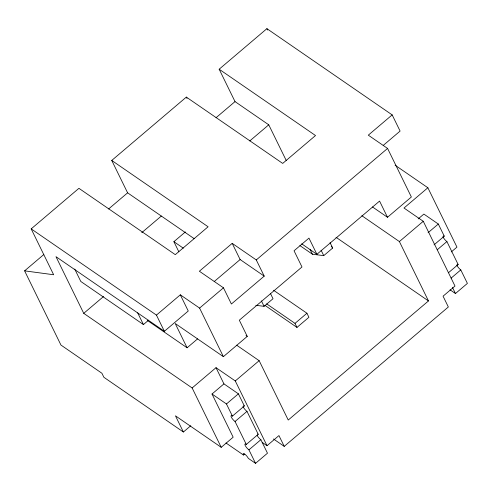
<?xml version="1.0" encoding="UTF-8"?>
<svg xmlns="http://www.w3.org/2000/svg" width="492" height="492" viewBox="0 0 492 492"><rect width="100%" height="100%" fill="white"/><g stroke="black" fill="none" stroke-linecap="round" stroke-linejoin="round"><path stroke-width="0.74" d="M190.773 425.74L183.387 432.013L103.892 377.296L101.905 373.25L60.953 345.058L24.6 270.852L53.653 274.751L31.181 228.878L78.923 188.325L175.281 254.653L208.104 226.775L111.745 160.447L186.339 97.096L282.697 163.418L315.52 135.54L219.161 69.218L266.904 28.665L392.173 114.894L400.101 131.081L383.219 145.423M24.6 270.852L43.813 254.53M108.609 208.971L127.606 192.833L194.229 238.694M216.025 117.736L235.028 101.598L268.755 124.814L286.295 160.62M141.757 232.673L161.333 216.049M249.752 140.952L268.755 124.814M31.181 228.878L156.444 315.101L180.318 294.825L188.252 311.018L164.377 331.288L55.977 256.676L83.738 313.342L103.535 296.528M178.848 251.806L173.891 241.683L185.367 231.935M232.193 243.355L199.371 271.233L223.46 287.814L231.394 304.007L264.216 276.129L256.283 259.942L232.193 243.355L240.127 259.548L264.216 276.129M74.716 269.05L80.793 281.455L143.424 324.566L148.59 320.181M392.173 114.894L368.299 135.165L387.573 148.43L411.367 197.003L387.499 217.28L372.481 206.941M214.211 281.559L240.127 259.548M180.318 294.825L199.586 308.09L223.46 287.814M256.283 259.942L387.573 148.43M147.354 320.427L187.101 347.789L197.581 338.89M301.707 243.847L316.903 254.309L379.566 201.087L387.499 217.28M255.785 305.292L264.069 306.319L273.023 298.718L270.379 293.318M299.88 245.582L312.451 254.235L323.748 255.637L332.697 248.03L330.052 242.636M187.101 347.789L175.207 323.502L223.386 356.663L247.255 336.393L239.321 320.2L301.983 266.978L294.05 250.785L308.97 238.116L316.903 254.309M83.738 313.342L192.138 387.96L216.013 367.684L235.281 380.949L267.008 445.715L278.946 435.58L284.235 446.373L448.347 306.99L443.058 296.196L454.995 286.055L423.268 221.289L403.993 208.03L427.868 187.753L456.951 247.119L451.269 251.947M266.67 303.872L295.003 323.373L306.94 313.238L308.921 317.285L296.983 327.42L264.874 305.317M183.387 432.013L175.453 415.826L221.222 447.326L233.159 437.191L212.009 394.012L223.946 383.877L238.399 393.828L244.346 405.968L232.408 416.109A4.059 1.064 49.7 0 0 231.326 417.148A4.059 1.064 49.7 0 0 235.053 421.503L246.289 444.442A4.059 1.064 49.7 0 0 245.207 445.481A4.059 1.064 49.7 0 0 248.934 449.842L255.545 463.335L267.482 453.193L260.871 439.7A4.059 1.064 49.7 0 1 257.138 435.346M418.175 218.909L423.864 214.082L438.317 224.032L444.264 236.172L434.036 244.862M235.281 380.949L259.155 360.679L288.238 420.045L428.477 300.932L399.393 241.566L361.854 215.724M399.393 241.566L423.268 221.289M212.009 394.012L226.461 403.963L238.399 393.828M428.083 232.716L438.317 224.032M235.053 421.503L246.99 411.367A4.059 1.064 49.7 0 1 242.999 406.367M437.247 249.776L446.908 241.572A4.059 1.064 49.7 0 1 442.917 236.572M246.289 444.442L258.226 434.307L246.99 411.367M448.483 272.716L458.144 264.512L446.908 241.572M248.934 449.842L260.871 439.7M451.127 278.109L460.789 269.905A4.059 1.064 49.7 0 1 456.797 264.905M225.982 442.984L243.503 455.038L244.635 454.073M450.045 289.806L455.463 293.533L467.4 283.398L460.789 269.905M395.094 165.195L427.868 187.753M336.03 237.298L428.477 300.932M273.57 290.268L306.94 313.238M173.891 241.683L183.319 248.171M246.006 335.532L247.255 336.393M236.627 345.175L259.155 360.679M273.497 438.987L284.235 446.373M262.193 442.4L267.008 445.715M255.545 463.335L248.319 458.359A4.059 1.064 49.7 0 0 244.585 453.999A4.059 1.064 49.7 0 0 243.503 455.038M331.245 246.271L332.697 248.03M452.492 287.463L455.463 293.533M266.904 28.665L267.574 30.037M321.104 250.237L323.748 255.637M310.138 249.512L312.451 254.235M219.161 69.218L235.028 101.598M186.339 97.096L187.015 98.474M295.003 323.373L296.983 327.42M261.424 300.926L264.069 306.319M199.586 308.09L223.386 356.663M216.013 367.684L223.946 383.877M111.745 160.447L127.606 192.833M226.461 403.963L232.408 416.109M156.444 315.101L164.377 331.288M192.138 387.96L221.222 447.326M137.686 312.851L143.424 324.566M243.768 405.636A4.059 1.064 49.7 0 1 244.346 405.968M257.648 433.969A4.059 1.064 49.7 0 1 258.226 434.307M457.566 264.173A4.059 1.064 49.7 0 1 458.144 264.512M443.686 235.834A4.059 1.064 49.7 0 1 444.264 236.172"/></g></svg>
